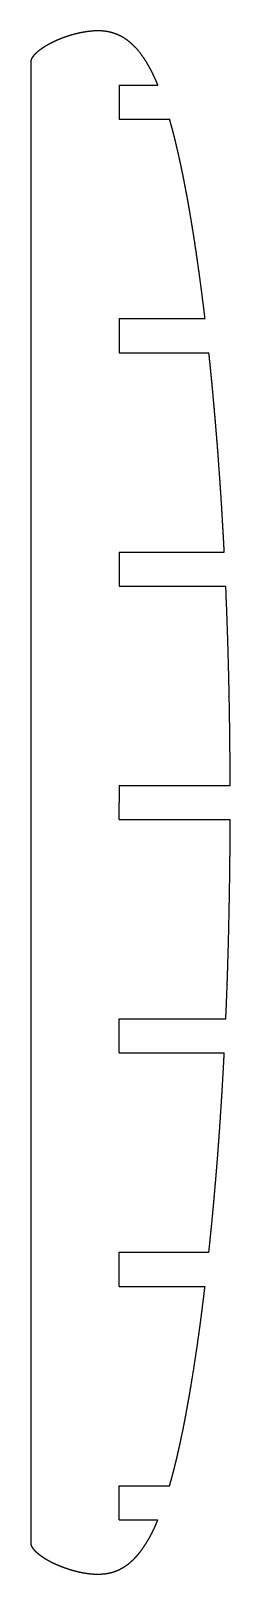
# Model space of a CAD drawing. Header units: metres. Extents: x 78 to 100, y -86 to 86.
import ezdxf

# ---------------------------------------------------------------- set-up
doc = ezdxf.new("R2010")
doc.units = ezdxf.units.M

msp = doc.modelspace()

# ---------------------------------------------------------------- linework, layer by layer
for p, q in [((87.68, 79.9, 1939), (92.01, 79.9, 1939)), ((87.68, 76.1, 1939), (93.32, 76.1, 1939)), ((87.68, 53.9, 1939), (97.27, 53.9, 1939)), ((87.68, 50.1, 1939), (97.7, 50.1, 1939)), ((87.68, 27.9, 1939), (99.42, 27.9, 1939)), ((87.68, 24.1, 1939), (99.59, 24.1, 1939)), ((87.68, 1.9, 1939), (100.08, 1.9, 1939)), ((87.68, -1.9, 1939), (100.08, -1.9, 1939)), ((87.68, -24.1, 1939), (99.59, -24.1, 1939)), ((87.68, -27.9, 1939), (99.42, -27.9, 1939)), ((87.68, -50.1, 1939), (97.7, -50.1, 1939)), ((87.68, -53.9, 1939), (97.27, -53.9, 1939)), ((87.68, -76.1, 1939), (93.32, -76.1, 1939)), ((87.68, -79.9, 1939), (92.01, -79.9, 1939))]:
    msp.add_line(p, q)
for points, knots in [([(92.01, 79.9, 1939), (92, 79.93, 1939), (91.99, 79.96, 1939), (91.97, 79.99, 1939), (91.96, 80.02, 1939), (91.95, 80.05, 1939), (91.94, 80.08, 1939), (91.92, 80.11, 1939), (91.69, 80.65, 1939), (91.46, 81.15, 1939), (91.22, 81.64, 1939), (90.96, 82.12, 1939), (90.67, 82.59, 1939), (90.37, 83.05, 1939), (90.04, 83.49, 1939), (89.43, 84.17, 1939), (89.18, 84.43, 1939), (88.91, 84.68, 1939), (88.62, 84.91, 1939), (88.32, 85.12, 1939), (88.01, 85.3, 1939), (87.68, 85.46, 1939), (87.17, 85.65, 1939), (87, 85.71, 1939), (86.82, 85.76, 1939), (86.64, 85.81, 1939), (86.46, 85.85, 1939), (86.28, 85.88, 1939), (86.1, 85.9, 1939), (85.79, 85.93, 1939), (85.67, 85.94, 1939), (85.54, 85.94, 1939), (85.41, 85.95, 1939), (85.29, 85.95, 1939), (85.16, 85.94, 1939), (85.03, 85.94, 1939), (84.81, 85.93, 1939), (84.71, 85.92, 1939), (84.6, 85.91, 1939), (84.5, 85.9, 1939), (84.4, 85.89, 1939), (84.3, 85.88, 1939), (84.2, 85.87, 1939), (83.8, 85.81, 1939), (83.5, 85.76, 1939), (83.2, 85.7, 1939), (82.9, 85.63, 1939), (82.61, 85.56, 1939), (82.31, 85.47, 1939), (82.02, 85.38, 1939), (81.49, 85.2, 1939), (81.26, 85.11, 1939), (81.03, 85.02, 1939), (80.79, 84.92, 1939), (80.56, 84.82, 1939), (80.34, 84.71, 1939), (80.11, 84.6, 1939), (79.71, 84.38, 1939), (79.52, 84.28, 1939), (79.34, 84.17, 1939), (79.16, 84.05, 1939), (78.98, 83.93, 1939), (78.81, 83.81, 1939), (78.64, 83.68, 1939), (78.43, 83.48, 1939), (78.37, 83.43, 1939), (78.31, 83.37, 1939), (78.25, 83.32, 1939), (78.2, 83.26, 1939), (78.14, 83.2, 1939), (78.09, 83.13, 1939), (78.01, 83.02, 1939), (77.97, 82.97, 1939), (77.94, 82.92, 1939), (77.91, 82.86, 1939), (77.88, 82.81, 1939), (77.86, 82.75, 1939), (77.84, 82.69, 1939), (77.83, 82.63, 1939)], [0, 0, 0, 0, 0, 0, 0, 0, 0, 0.014252, 0.014252, 0.014252, 0.014252, 0.014252, 0.014252, 0.014252, 0.255867, 0.255867, 0.255867, 0.255867, 0.255867, 0.255867, 0.255867, 0.415767, 0.415767, 0.415767, 0.415767, 0.415767, 0.415767, 0.415767, 0.496498, 0.496498, 0.496498, 0.496498, 0.496498, 0.496498, 0.496498, 0.552409, 0.552409, 0.552409, 0.552409, 0.552409, 0.552409, 0.552409, 0.596925, 0.596925, 0.596925, 0.596925, 0.596925, 0.596925, 0.596925, 0.731708, 0.731708, 0.731708, 0.731708, 0.731708, 0.731708, 0.731708, 0.842326, 0.842326, 0.842326, 0.842326, 0.842326, 0.842326, 0.842326, 0.936394, 0.936394, 0.936394, 0.936394, 0.936394, 0.936394, 0.936394, 0.972213, 0.972213, 0.972213, 0.972213, 0.972213, 0.972213, 0.972213, 1, 1, 1, 1, 1, 1, 1, 1, 1]), ([(77.83, 82.63, 1939), (77.83, 82.63, 1939), (77.83, 82.63, 1939), (77.83, 82.63, 1939), (77.83, 82.63, 1939), (77.83, 82.63, 1939), (77.83, 82.63, 1939), (77.83, 82.63, 1939), (77.83, 82.63, 1939), (77.83, 82.63, 1939), (77.83, 82.63, 1939), (77.83, 82.62, 1939), (77.83, 82.61, 1939), (77.83, 82.6, 1939), (77.83, 82.58, 1939), (77.83, 82.54, 1939), (77.83, 82.51, 1939), (77.83, 82.47, 1939), (77.83, 82.44, 1939), (77.83, 82.4, 1939), (77.83, 82.37, 1939), (77.83, 82.33, 1939), (77.82, 82.24, 1939), (77.82, 82.19, 1939), (77.82, 82.14, 1939), (77.82, 82.09, 1939), (77.82, 82.03, 1939), (77.82, 81.98, 1939), (77.82, 81.93, 1939), (77.82, 81.79, 1939), (77.82, 81.7, 1939), (77.82, 81.61, 1939), (77.82, 81.52, 1939), (77.82, 81.43, 1939), (77.82, 81.33, 1939), (77.82, 81.24, 1939), (77.82, 80.97, 1939), (77.82, 80.79, 1939), (77.82, 80.61, 1939), (77.82, 80.43, 1939), (77.82, 80.25, 1939), (77.82, 80.07, 1939), (77.82, 79.89, 1939), (77.82, 79.36, 1939), (77.82, 79, 1939), (77.82, 78.64, 1939), (77.82, 78.29, 1939), (77.82, 77.93, 1939), (77.82, 77.57, 1939), (77.82, 77.21, 1939), (77.82, 76.61, 1939), (77.82, 76.37, 1939), (77.82, 76.12, 1939), (77.82, 75.88, 1939), (77.82, 75.64, 1939), (77.82, 75.39, 1939), (77.82, 75.15, 1939), (77.82, 74.64, 1939), (77.82, 74.36, 1939), (77.82, 74.08, 1939), (77.82, 73.8, 1939), (77.82, 73.51, 1939), (77.82, 73.21, 1939), (77.82, 72.9, 1939), (77.82, 71.63, 1939), (77.82, 70.67, 1939), (77.82, 69.71, 1939), (77.82, 68.75, 1939), (77.82, 67.79, 1939), (77.82, 66.83, 1939), (77.82, 65.87, 1939), (77.82, 63.51, 1939), (77.82, 62.11, 1939), (77.82, 60.71, 1939), (77.82, 59.31, 1939), (77.82, 57.91, 1939), (77.82, 56.51, 1939), (77.82, 55.11, 1939), (77.82, 52.58, 1939), (77.82, 51.45, 1939), (77.82, 50.31, 1939), (77.82, 49.18, 1939), (77.82, 48.05, 1939), (77.82, 46.91, 1939), (77.82, 45.78, 1939), (77.82, 43.49, 1939), (77.82, 42.34, 1939), (77.82, 41.19, 1939), (77.82, 40.03, 1939), (77.82, 38.88, 1939), (77.82, 37.72, 1939), (77.82, 36.57, 1939), (77.82, 34.22, 1939), (77.82, 33.03, 1939), (77.82, 31.84, 1939), (77.82, 30.64, 1939), (77.82, 29.45, 1939), (77.82, 28.26, 1939), (77.82, 27.06, 1939), (77.82, 24.62, 1939), (77.82, 23.38, 1939), (77.82, 22.14, 1939), (77.82, 20.89, 1939), (77.82, 19.65, 1939), (77.82, 18.41, 1939), (77.82, 17.16, 1939), (77.82, 15.09, 1939), (77.82, 14.26, 1939), (77.82, 13.43, 1939), (77.82, 12.59, 1939), (77.82, 11.76, 1939), (77.82, 10.93, 1939), (77.82, 10.1, 1939), (77.82, 8.97, 1939), (77.82, 8.68, 1939), (77.82, 8.4, 1939), (77.82, 8.12, 1939), (77.82, 7.84, 1939), (77.82, 7.58, 1939), (77.82, 7.32, 1939), (77.82, 6.82, 1939), (77.82, 6.57, 1939), (77.82, 6.33, 1939), (77.82, 6.1, 1939), (77.82, 5.87, 1939), (77.82, 5.66, 1939), (77.82, 5.44, 1939), (77.82, 4.91, 1939), (77.82, 4.59, 1939), (77.82, 4.27, 1939), (77.82, 3.95, 1939), (77.82, 3.63, 1939), (77.82, 3.31, 1939), (77.82, 2.99, 1939), (77.82, 2.5, 1939), (77.82, 2.33, 1939), (77.82, 2.16, 1939), (77.82, 1.99, 1939), (77.82, 1.82, 1939), (77.82, 1.66, 1939), (77.82, 1.49, 1939), (77.82, 1.24, 1939), (77.82, 1.16, 1939), (77.82, 1.08, 1939), (77.82, 1, 1939), (77.82, 0.93, 1939), (77.82, 0.85, 1939), (77.82, 0.77, 1939), (77.82, 0.64, 1939), (77.82, 0.59, 1939), (77.82, 0.54, 1939), (77.82, 0.49, 1939), (77.82, 0.45, 1939), (77.82, 0.4, 1939), (77.82, 0.35, 1939), (77.82, 0.28, 1939), (77.82, 0.25, 1939), (77.82, 0.23, 1939), (77.82, 0.2, 1939), (77.82, 0.18, 1939), (77.82, 0.15, 1939), (77.82, 0.13, 1939), (77.82, 0.09, 1939), (77.82, 0.08, 1939), (77.82, 0.07, 1939), (77.82, 0.06, 1939), (77.82, 0.05, 1939), (77.82, 0.04, 1939), (77.82, 0.03, 1939), (77.82, 0.01, 1939), (77.82, 0, 1939), (77.82, 0, 1939), (77.82, 0, 1939), (77.82, 0, 1939), (77.82, 0, 1939), (77.82, 0, 1939), (77.82, -0.01, 1939), (77.82, -0.01, 1939), (77.82, -0.02, 1939), (77.82, -0.03, 1939), (77.82, -0.05, 1939), (77.82, -0.07, 1939), (77.82, -0.09, 1939), (77.82, -0.14, 1939), (77.82, -0.16, 1939), (77.82, -0.19, 1939), (77.82, -0.21, 1939), (77.82, -0.24, 1939), (77.82, -0.27, 1939), (77.82, -0.29, 1939), (77.82, -0.37, 1939), (77.82, -0.42, 1939), (77.82, -0.47, 1939), (77.82, -0.52, 1939), (77.82, -0.57, 1939), (77.82, -0.62, 1939), (77.82, -0.67, 1939), (77.82, -0.82, 1939), (77.82, -0.91, 1939), (77.82, -1, 1939), (77.82, -1.1, 1939), (77.82, -1.2, 1939), (77.82, -1.29, 1939), (77.82, -1.39, 1939), (77.82, -1.66, 1939), (77.82, -1.84, 1939), (77.82, -2.02, 1939), (77.82, -2.2, 1939), (77.82, -2.38, 1939), (77.82, -2.56, 1939), (77.82, -2.74, 1939), (77.82, -3.28, 1939), (77.82, -3.63, 1939), (77.82, -3.99, 1939), (77.82, -4.35, 1939), (77.82, -4.71, 1939), (77.82, -5.06, 1939), (77.82, -5.42, 1939), (77.82, -6.02, 1939), (77.82, -6.27, 1939), (77.82, -6.51, 1939), (77.82, -6.75, 1939), (77.82, -7, 1939), (77.82, -7.24, 1939), (77.82, -7.48, 1939), (77.82, -8, 1939), (77.82, -8.27, 1939), (77.82, -8.55, 1939), (77.82, -8.84, 1939), (77.82, -9.13, 1939), (77.82, -9.43, 1939), (77.82, -9.73, 1939), (77.82, -11, 1939), (77.82, -11.96, 1939), (77.82, -12.92, 1939), (77.82, -13.88, 1939), (77.82, -14.84, 1939), (77.82, -15.8, 1939), (77.82, -16.76, 1939), (77.82, -19.12, 1939), (77.82, -20.52, 1939), (77.82, -21.92, 1939), (77.82, -23.32, 1939), (77.82, -24.72, 1939), (77.82, -26.12, 1939), (77.82, -27.52, 1939), (77.82, -30.05, 1939), (77.82, -31.19, 1939), (77.82, -32.32, 1939), (77.82, -33.45, 1939), (77.82, -34.59, 1939), (77.82, -35.72, 1939), (77.82, -36.85, 1939), (77.82, -39.14, 1939), (77.82, -40.29, 1939), (77.82, -41.45, 1939), (77.82, -42.6, 1939), (77.82, -43.75, 1939), (77.82, -44.91, 1939), (77.82, -46.06, 1939), (77.82, -48.41, 1939), (77.82, -49.6, 1939), (77.82, -50.8, 1939), (77.82, -51.99, 1939), (77.82, -53.18, 1939), (77.82, -54.38, 1939), (77.82, -55.57, 1939), (77.82, -58.01, 1939), (77.82, -59.25, 1939), (77.82, -60.49, 1939), (77.82, -61.74, 1939), (77.82, -62.98, 1939), (77.82, -64.23, 1939), (77.82, -65.47, 1939), (77.82, -67.54, 1939), (77.82, -68.38, 1939), (77.82, -69.21, 1939), (77.82, -70.04, 1939), (77.82, -70.87, 1939), (77.82, -71.7, 1939), (77.82, -72.53, 1939), (77.82, -73.66, 1939), (77.82, -73.95, 1939), (77.82, -74.24, 1939), (77.82, -74.52, 1939), (77.82, -74.79, 1939), (77.82, -75.06, 1939), (77.82, -75.31, 1939), (77.82, -75.82, 1939), (77.82, -76.06, 1939), (77.82, -76.3, 1939), (77.82, -76.53, 1939), (77.82, -76.76, 1939), (77.82, -76.98, 1939), (77.82, -77.19, 1939), (77.82, -77.72, 1939), (77.82, -78.04, 1939), (77.82, -78.36, 1939), (77.82, -78.68, 1939), (77.82, -79.01, 1939), (77.82, -79.33, 1939), (77.82, -79.65, 1939), (77.82, -80.14, 1939), (77.82, -80.31, 1939), (77.82, -80.47, 1939), (77.82, -80.64, 1939), (77.82, -80.81, 1939), (77.82, -80.98, 1939), (77.82, -81.15, 1939), (77.82, -81.39, 1939), (77.82, -81.47, 1939), (77.82, -81.55, 1939), (77.82, -81.63, 1939), (77.82, -81.71, 1939), (77.82, -81.79, 1939), (77.82, -81.87, 1939), (77.82, -81.99, 1939), (77.82, -82.04, 1939), (77.82, -82.09, 1939), (77.82, -82.14, 1939), (77.82, -82.19, 1939), (77.82, -82.24, 1939), (77.83, -82.29, 1939), (77.83, -82.36, 1939), (77.83, -82.38, 1939), (77.83, -82.41, 1939), (77.83, -82.43, 1939), (77.83, -82.46, 1939), (77.83, -82.48, 1939), (77.83, -82.51, 1939), (77.83, -82.54, 1939), (77.83, -82.55, 1939), (77.83, -82.57, 1939), (77.83, -82.58, 1939), (77.83, -82.59, 1939), (77.83, -82.6, 1939), (77.83, -82.61, 1939), (77.83, -82.62, 1939), (77.83, -82.62, 1939), (77.83, -82.62, 1939), (77.83, -82.63, 1939), (77.83, -82.63, 1939), (77.83, -82.63, 1939), (77.83, -82.63, 1939), (77.83, -82.63, 1939), (77.83, -82.63, 1939), (77.83, -82.63, 1939), (77.83, -82.63, 1939), (77.83, -82.63, 1939), (77.83, -82.63, 1939), (77.83, -82.63, 1939), (77.83, -82.63, 1939)], [0, 0, 0, 0, 0, 0, 0, 0, 0, 0.000454, 0.000454, 0.000454, 0.000454, 0.000454, 0.000454, 0.000454, 0.001538, 0.001538, 0.001538, 0.001538, 0.001538, 0.001538, 0.001538, 0.003393, 0.003393, 0.003393, 0.003393, 0.003393, 0.003393, 0.003393, 0.00593, 0.00593, 0.00593, 0.00593, 0.00593, 0.00593, 0.00593, 0.010237, 0.010237, 0.010237, 0.010237, 0.010237, 0.010237, 0.010237, 0.018724, 0.018724, 0.018724, 0.018724, 0.018724, 0.018724, 0.018724, 0.035543, 0.035543, 0.035543, 0.035543, 0.035543, 0.035543, 0.035543, 0.046997, 0.046997, 0.046997, 0.046997, 0.046997, 0.046997, 0.046997, 0.059545, 0.059545, 0.059545, 0.059545, 0.059545, 0.059545, 0.059545, 0.098328, 0.098328, 0.098328, 0.098328, 0.098328, 0.098328, 0.098328, 0.154901, 0.154901, 0.154901, 0.154901, 0.154901, 0.154901, 0.154901, 0.200672, 0.200672, 0.200672, 0.200672, 0.200672, 0.200672, 0.200672, 0.247287, 0.247287, 0.247287, 0.247287, 0.247287, 0.247287, 0.247287, 0.295506, 0.295506, 0.295506, 0.295506, 0.295506, 0.295506, 0.295506, 0.34574, 0.34574, 0.34574, 0.34574, 0.34574, 0.34574, 0.34574, 0.379348, 0.379348, 0.379348, 0.379348, 0.379348, 0.379348, 0.379348, 0.391357, 0.391357, 0.391357, 0.391357, 0.391357, 0.391357, 0.391357, 0.403366, 0.403366, 0.403366, 0.403366, 0.403366, 0.403366, 0.403366, 0.422073, 0.422073, 0.422073, 0.422073, 0.422073, 0.422073, 0.422073, 0.431889, 0.431889, 0.431889, 0.431889, 0.431889, 0.431889, 0.431889, 0.436533, 0.436533, 0.436533, 0.436533, 0.436533, 0.436533, 0.436533, 0.439474, 0.439474, 0.439474, 0.439474, 0.439474, 0.439474, 0.439474, 0.441093, 0.441093, 0.441093, 0.441093, 0.441093, 0.441093, 0.441093, 0.442078, 0.442078, 0.442078, 0.442078, 0.442078, 0.442078, 0.442078, 0.443675, 0.443675, 0.443675, 0.443675, 0.443675, 0.443675, 0.443675, 0.445291, 0.445291, 0.445291, 0.445291, 0.445291, 0.445291, 0.445291, 0.446991, 0.446991, 0.446991, 0.446991, 0.446991, 0.446991, 0.446991, 0.450066, 0.450066, 0.450066, 0.450066, 0.450066, 0.450066, 0.450066, 0.455757, 0.455757, 0.455757, 0.455757, 0.455757, 0.455757, 0.455757, 0.466415, 0.466415, 0.466415, 0.466415, 0.466415, 0.466415, 0.466415, 0.487538, 0.487538, 0.487538, 0.487538, 0.487538, 0.487538, 0.487538, 0.501923, 0.501923, 0.501923, 0.501923, 0.501923, 0.501923, 0.501923, 0.51768, 0.51768, 0.51768, 0.51768, 0.51768, 0.51768, 0.51768, 0.566386, 0.566386, 0.566386, 0.566386, 0.566386, 0.566386, 0.566386, 0.637435, 0.637435, 0.637435, 0.637435, 0.637435, 0.637435, 0.637435, 0.69492, 0.69492, 0.69492, 0.69492, 0.69492, 0.69492, 0.69492, 0.753466, 0.753466, 0.753466, 0.753466, 0.753466, 0.753466, 0.753466, 0.814029, 0.814029, 0.814029, 0.814029, 0.814029, 0.814029, 0.814029, 0.877124, 0.877124, 0.877124, 0.877124, 0.877124, 0.877124, 0.877124, 0.919338, 0.919338, 0.919338, 0.919338, 0.919338, 0.919338, 0.919338, 0.934421, 0.934421, 0.934421, 0.934421, 0.934421, 0.934421, 0.934421, 0.949506, 0.949506, 0.949506, 0.949506, 0.949506, 0.949506, 0.949506, 0.973003, 0.973003, 0.973003, 0.973003, 0.973003, 0.973003, 0.973003, 0.985332, 0.985332, 0.985332, 0.985332, 0.985332, 0.985332, 0.985332, 0.991165, 0.991165, 0.991165, 0.991165, 0.991165, 0.991165, 0.991165, 0.994859, 0.994859, 0.994859, 0.994859, 0.994859, 0.994859, 0.994859, 0.996893, 0.996893, 0.996893, 0.996893, 0.996893, 0.996893, 0.996893, 0.99813, 0.99813, 0.99813, 0.99813, 0.99813, 0.99813, 0.99813, 0.998844, 0.998844, 0.998844, 0.998844, 0.998844, 0.998844, 0.998844, 1, 1, 1, 1, 1, 1, 1, 1, 1]), ([(97.27, 53.9, 1939), (97.15, 54.88, 1939), (97.03, 55.85, 1939), (96.91, 56.83, 1939), (96.78, 57.81, 1939), (96.65, 58.78, 1939), (96.51, 59.76, 1939), (96.37, 60.73, 1939), (96.1, 62.54, 1939), (95.97, 63.39, 1939), (95.83, 64.23, 1939), (95.7, 65.07, 1939), (95.55, 65.91, 1939), (95.41, 66.74, 1939), (95.25, 67.58, 1939), (94.95, 69.14, 1939), (94.81, 69.87, 1939), (94.66, 70.59, 1939), (94.51, 71.31, 1939), (94.35, 72.03, 1939), (94.18, 72.75, 1939), (94.01, 73.47, 1939), (93.77, 74.43, 1939), (93.71, 74.67, 1939), (93.65, 74.91, 1939), (93.58, 75.15, 1939), (93.52, 75.38, 1939), (93.45, 75.62, 1939), (93.38, 75.86, 1939), (93.32, 76.1, 1939)], [0, 0, 0, 0, 0, 0, 0, 0, 0, 0.348772, 0.348772, 0.348772, 0.348772, 0.348772, 0.348772, 0.348772, 0.650454, 0.650454, 0.650454, 0.650454, 0.650454, 0.650454, 0.650454, 0.912157, 0.912157, 0.912157, 0.912157, 0.912157, 0.912157, 0.912157, 1, 1, 1, 1, 1, 1, 1, 1, 1]), ([(99.42, 27.9, 1939), (99.39, 28.35, 1939), (99.37, 28.8, 1939), (99.35, 29.26, 1939), (99.32, 29.71, 1939), (99.3, 30.16, 1939), (99.27, 30.61, 1939), (99.24, 31.07, 1939), (99.16, 32.5, 1939), (99.1, 33.48, 1939), (99.04, 34.46, 1939), (98.97, 35.44, 1939), (98.9, 36.42, 1939), (98.83, 37.39, 1939), (98.76, 38.37, 1939), (98.63, 40.07, 1939), (98.57, 40.78, 1939), (98.51, 41.5, 1939), (98.45, 42.22, 1939), (98.39, 42.93, 1939), (98.33, 43.65, 1939), (98.26, 44.37, 1939), (98.14, 45.71, 1939), (98.08, 46.34, 1939), (98.02, 46.96, 1939), (97.96, 47.59, 1939), (97.9, 48.22, 1939), (97.83, 48.85, 1939), (97.77, 49.47, 1939), (97.7, 50.1, 1939)], [0, 0, 0, 0, 0, 0, 0, 0, 0, 0.162764, 0.162764, 0.162764, 0.162764, 0.162764, 0.162764, 0.162764, 0.515271, 0.515271, 0.515271, 0.515271, 0.515271, 0.515271, 0.515271, 0.773551, 0.773551, 0.773551, 0.773551, 0.773551, 0.773551, 0.773551, 1, 1, 1, 1, 1, 1, 1, 1, 1]), ([(99.59, -24.1, 1939), (99.65, -22.83, 1939), (99.7, -21.56, 1939), (99.75, -20.28, 1939), (99.79, -19.01, 1939), (99.83, -17.74, 1939), (99.87, -16.47, 1939), (99.9, -15.19, 1939), (99.96, -12.42, 1939), (99.99, -10.92, 1939), (100.02, -9.41, 1939), (100.04, -7.91, 1939), (100.06, -6.41, 1939), (100.07, -4.91, 1939), (100.08, -3.4, 1939), (100.08, -1.9, 1939)], [0, 0, 0, 0, 0, 0, 0, 0, 0, 0.458611, 0.458611, 0.458611, 0.458611, 0.458611, 0.458611, 0.458611, 1, 1, 1, 1, 1, 1, 1, 1, 1]), ([(97.7, -50.1, 1939), (97.79, -49.26, 1939), (97.87, -48.43, 1939), (97.96, -47.59, 1939), (98.04, -46.75, 1939), (98.12, -45.92, 1939), (98.2, -45.08, 1939), (98.28, -44.24, 1939), (98.43, -42.51, 1939), (98.5, -41.63, 1939), (98.58, -40.74, 1939), (98.65, -39.85, 1939), (98.72, -38.96, 1939), (98.78, -38.07, 1939), (98.85, -37.19, 1939), (98.98, -35.25, 1939), (99.05, -34.2, 1939), (99.12, -33.15, 1939), (99.19, -32.1, 1939), (99.25, -31.05, 1939), (99.31, -30, 1939), (99.36, -28.95, 1939), (99.42, -27.9, 1939)], [0, 0, 0, 0, 0, 0, 0, 0, 0, 0.302174, 0.302174, 0.302174, 0.302174, 0.302174, 0.302174, 0.302174, 0.622284, 0.622284, 0.622284, 0.622284, 0.622284, 0.622284, 0.622284, 1, 1, 1, 1, 1, 1, 1, 1, 1]), ([(93.32, -76.1, 1939), (93.35, -76, 1939), (93.37, -75.89, 1939), (93.4, -75.79, 1939), (93.43, -75.68, 1939), (93.46, -75.57, 1939), (93.49, -75.47, 1939), (93.52, -75.36, 1939), (93.72, -74.62, 1939), (93.88, -74, 1939), (94.04, -73.37, 1939), (94.19, -72.74, 1939), (94.33, -72.11, 1939), (94.47, -71.48, 1939), (94.61, -70.84, 1939), (94.89, -69.48, 1939), (95.03, -68.74, 1939), (95.17, -68.01, 1939), (95.31, -67.27, 1939), (95.44, -66.53, 1939), (95.57, -65.79, 1939), (95.69, -65.06, 1939), (96.03, -63.02, 1939), (96.23, -61.72, 1939), (96.42, -60.42, 1939), (96.61, -59.12, 1939), (96.78, -57.81, 1939), (96.95, -56.51, 1939), (97.11, -55.21, 1939), (97.27, -53.9, 1939)], [0, 0, 0, 0, 0, 0, 0, 0, 0, 0.039963, 0.039963, 0.039963, 0.039963, 0.039963, 0.039963, 0.039963, 0.26916, 0.26916, 0.26916, 0.26916, 0.26916, 0.26916, 0.26916, 0.53438, 0.53438, 0.53438, 0.53438, 0.53438, 0.53438, 0.53438, 1, 1, 1, 1, 1, 1, 1, 1, 1]), ([(77.83, -82.63, 1939), (77.85, -82.72, 1939), (77.88, -82.81, 1939), (77.92, -82.89, 1939), (77.97, -82.97, 1939), (78.02, -83.04, 1939), (78.08, -83.12, 1939), (78.14, -83.19, 1939), (78.25, -83.32, 1939), (78.31, -83.37, 1939), (78.37, -83.43, 1939), (78.43, -83.49, 1939), (78.49, -83.54, 1939), (78.55, -83.59, 1939), (78.61, -83.65, 1939), (78.76, -83.76, 1939), (78.84, -83.82, 1939), (78.92, -83.89, 1939), (79.01, -83.95, 1939), (79.09, -84, 1939), (79.18, -84.06, 1939), (79.27, -84.12, 1939), (79.63, -84.34, 1939), (79.92, -84.51, 1939), (80.21, -84.66, 1939), (80.51, -84.8, 1939), (80.81, -84.93, 1939), (81.11, -85.06, 1939), (81.42, -85.17, 1939), (81.94, -85.35, 1939), (82.15, -85.42, 1939), (82.36, -85.48, 1939), (82.58, -85.54, 1939), (82.79, -85.6, 1939), (83.01, -85.65, 1939), (83.23, -85.7, 1939), (83.55, -85.77, 1939), (83.66, -85.79, 1939), (83.77, -85.81, 1939), (83.88, -85.82, 1939), (83.99, -85.84, 1939), (84.1, -85.86, 1939), (84.21, -85.87, 1939), (84.43, -85.9, 1939), (84.54, -85.91, 1939), (84.65, -85.92, 1939), (84.76, -85.93, 1939), (84.87, -85.93, 1939), (84.98, -85.94, 1939), (85.09, -85.94, 1939), (85.47, -85.95, 1939), (85.74, -85.94, 1939), (86.02, -85.92, 1939), (86.29, -85.89, 1939), (86.56, -85.84, 1939), (86.83, -85.77, 1939), (87.09, -85.69, 1939), (87.58, -85.5, 1939), (87.81, -85.39, 1939), (88.04, -85.27, 1939), (88.26, -85.14, 1939), (88.47, -85, 1939), (88.68, -84.85, 1939), (88.88, -84.68, 1939), (89.22, -84.38, 1939), (89.36, -84.24, 1939), (89.5, -84.1, 1939), (89.63, -83.95, 1939), (89.76, -83.8, 1939), (89.89, -83.65, 1939), (90.01, -83.49, 1939), (90.35, -83.04, 1939), (90.56, -82.74, 1939), (90.75, -82.44, 1939), (90.94, -82.12, 1939), (91.12, -81.81, 1939), (91.29, -81.48, 1939), (91.45, -81.16, 1939), (91.66, -80.71, 1939), (91.71, -80.6, 1939), (91.76, -80.48, 1939), (91.81, -80.37, 1939), (91.86, -80.25, 1939), (91.91, -80.13, 1939), (91.96, -80.02, 1939), (92.01, -79.9, 1939)], [0, 0, 0, 0, 0, 0, 0, 0, 0, 0.0043217, 0.0043217, 0.0043217, 0.0043217, 0.0043217, 0.0043217, 0.0043217, 0.0081212, 0.0081212, 0.0081212, 0.0081212, 0.0081212, 0.0081212, 0.0081212, 0.0129543, 0.0129543, 0.0129543, 0.0129543, 0.0129543, 0.0129543, 0.0129543, 0.0281587, 0.0281587, 0.0281587, 0.0281587, 0.0281587, 0.0281587, 0.0281587, 0.0384356, 0.0384356, 0.0384356, 0.0384356, 0.0384356, 0.0384356, 0.0384356, 0.0436043, 0.0436043, 0.0436043, 0.0436043, 0.0436043, 0.0436043, 0.0436043, 0.048773, 0.048773, 0.048773, 0.048773, 0.048773, 0.048773, 0.048773, 0.0617548, 0.0617548, 0.0617548, 0.0617548, 0.0617548, 0.0617548, 0.0617548, 0.0738763, 0.0738763, 0.0738763, 0.0738763, 0.0738763, 0.0738763, 0.0738763, 0.0832933, 0.0832933, 0.0832933, 0.0832933, 0.0832933, 0.0832933, 0.0832933, 0.1004886, 0.1004886, 0.1004886, 0.1004886, 0.1004886, 0.1004886, 0.1004886, 0.106495, 0.106495, 0.106495, 0.106495, 0.106495, 0.106495, 0.106495, 0.106495, 0.106495])]:
    msp.add_open_spline(points, degree=8, knots=knots)
for points, degree in [([(87.68, 79.9, 1939), (87.68, 76.1, 1939)], 1), ([(87.68, 53.9, 1939), (87.68, 50.1, 1939)], 1), ([(87.68, 27.9, 1939), (87.68, 24.1, 1939)], 1), ([(100.08, 1.9, 1939), (100.07, 4.68, 1939), (100.05, 7.45, 1939), (100.02, 10.23, 1939), (99.96, 13, 1939), (99.9, 15.78, 1939), (99.81, 18.55, 1939), (99.71, 21.33, 1939), (99.59, 24.1, 1939)], 8), ([(87.68, 1.9, 1939), (87.68, 0, 1939)], 1), ([(87.68, -1.9, 1939), (87.68, 0, 1939)], 1), ([(87.68, -27.9, 1939), (87.68, -24.1, 1939)], 1), ([(87.68, -53.9, 1939), (87.68, -50.1, 1939)], 1), ([(87.68, -79.9, 1939), (87.68, -76.1, 1939)], 1)]:
    msp.add_open_spline(points, degree=degree)

doc.saveas('drawing.dxf')
